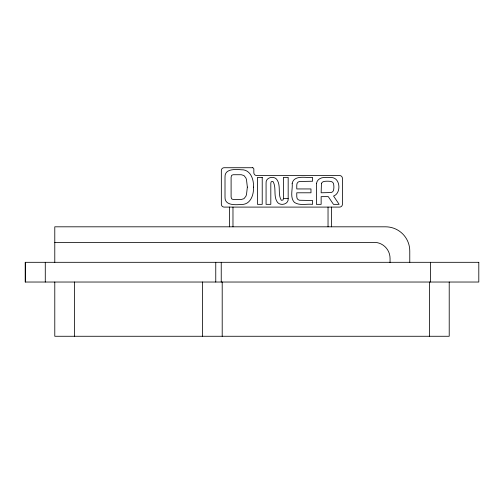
<?xml version="1.0" encoding="UTF-8"?>
<svg xmlns="http://www.w3.org/2000/svg" width="504" height="504" viewBox="0 0 504 504"><rect width="100%" height="100%" fill="white"/><g stroke="black" fill="none" stroke-linecap="round" stroke-linejoin="round"><path stroke-width="0.76" d="M288.175 198.57C288.817 204.026 281.213 206.149 277.792 202.721C272.834 196.686 276.86 187.778 272.947 181.421L271.202 181.724L270.812 183.166L270.812 204.347L266.074 204.347L266.074 183.166C265.438 177.71 273.042 175.587 276.457 179.014C281.415 185.05 277.395 193.958 281.301 200.315L283.046 200.012L283.443 198.57L288.175 198.551L288.175 177.37L283.443 177.37L283.443 198.551M54.785 242.594L376.973 242.594A16.052 16.052 0 0 1 390.052 258.369L390.052 262.672M449.215 282.032L449.215 336.269L54.785 336.269L54.785 282.032M430.466 262.313L430.466 282.032M429.496 282.032L429.496 336.269M409.771 262.464L409.771 251.017A24.198 24.198 0 0 0 385.573 226.813L54.785 226.813L54.785 262.313M331.582 207.094L331.582 226.813M328.035 207.094L328.035 226.813M232.974 207.094L232.974 226.813M229.421 207.094L229.421 226.813M222.201 282.032L222.201 336.269M221.237 262.313L221.237 282.032M215.762 262.313L215.762 282.032M202.482 281.988L202.482 336.269M74.504 281.988L74.504 336.269M45.278 262.313L45.278 282.032M25.559 262.313L25.559 282.032M253.43 187.104C254.035 194.695 250.431 204.989 241.252 204.435C235.538 204.964 224.456 205.657 225.011 197.007L225.011 177.206C224.456 168.556 235.538 169.249 241.252 169.779C250.431 169.224 254.035 179.518 253.43 187.104M247.344 187.104L246.488 194.651L245.82 196.39L243.917 198.708L241.252 199.483L233.132 199.483L231.607 198.866L231.103 197.007L231.103 177.206L231.607 175.348L233.132 174.731L241.252 174.731L243.917 175.505L245.82 177.824L246.488 179.563L247.344 187.104M292.175 183.286C292.843 189.416 289.668 197.398 294.399 202.419C299.716 205.953 306.646 203.635 312.556 204.347L312.556 200.498L299.426 200.252L297.946 199.534L297.058 198.33L296.768 196.642L296.768 192.793L310.974 192.793L310.974 188.943L296.768 188.943L296.768 185.094L297.058 183.406L297.946 182.202L299.426 181.484L312.556 181.238L312.556 177.389C306.482 178.189 294.267 174.466 292.175 183.286M316.55 183.286L316.405 204.347L321.142 204.347L321.142 196.642L328.287 196.642L333.465 204.347L339.142 204.347L333.56 196.05C341.422 193.347 340.584 177.584 331.254 177.509A49.694 49.694 0 0 0 323.656 177.509C320.38 177.729 317.003 179.808 316.55 183.286M321.439 183.406L321.142 192.793L331.109 192.553L332.59 191.829L333.478 190.625A16.015 16.015 0 0 0 333.478 183.406L332.59 182.202L331.109 181.484A22.693 22.693 0 0 0 323.807 181.484L322.327 182.202L321.439 183.406M252.46 167.731L224.097 167.731A2.759 2.759 0 0 0 221.338 170.491L221.338 204.24A2.854 2.854 0 0 0 224.097 207.094L339.576 207.094A2.848 2.848 0 0 0 342.43 204.24L342.43 178.296A2.854 2.854 0 0 0 339.576 175.537L256.599 175.537A2.81 2.81 0 0 1 253.84 172.778L253.84 169.111A1.38 1.38 0 0 0 252.46 167.731M262.225 177.389L257.487 177.389L257.487 204.347L262.225 204.347L262.225 177.389M478.8 262.313L25.2 262.313L25.2 282.032L478.8 282.032L478.8 262.313"/></g></svg>
